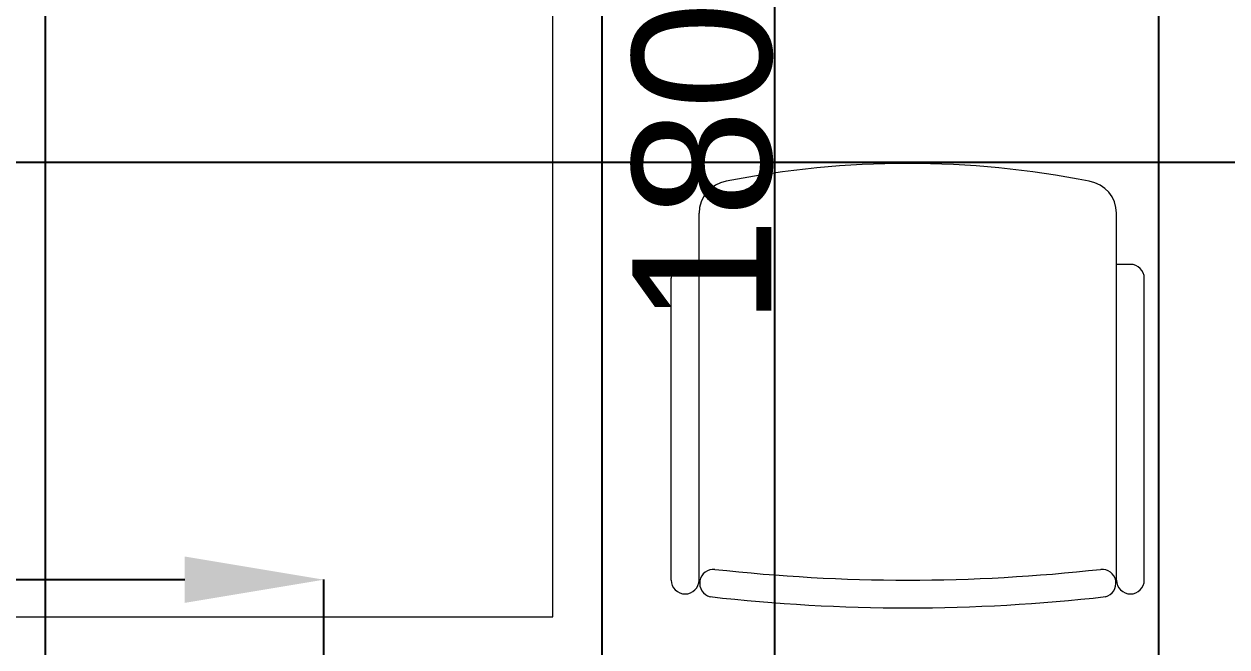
# Model space of a CAD drawing. Header units: inches. Extents: x -12418 to 57169, y -29325 to 19878.
# Drawn here: x 32377 to 33673, y -8923 to -8251 of the extents above; entities that cross this region are included whole.
import ezdxf

# ---------------------------------------------------------------- set-up
doc = ezdxf.new("R2010")
doc.units = ezdxf.units.IN
doc.header["$LTSCALE"] = 25
doc.header["$MEASUREMENT"] = 0
doc.header["$PDMODE"] = 3
doc.layers.get('0').update_dxf_attribs({"color": 8})
doc.layers.get('Defpoints').update_dxf_attribs({"color": 8})
doc.layers.add('00-Ground Floor$0$False Ceiling', color=251, linetype='Continuous')
for name, color, linetype, lineweight in [('00-Ground Floor$0$LOADING', 253, 'Continuous', 5), ('00-Ground Floor$0$NEW Wall', 166, 'Continuous', 5), ('E-DIM', 6, 'Continuous', 18)]:
    doc.layers.add(name, color=color, linetype=linetype, lineweight=lineweight)
doc.styles.get("Standard").update_dxf_attribs({"font": 'arial.ttf'})
doc.dimstyles.get("Standard").update_dxf_attribs({"dimtxt": 150, "dimasz": 150, "dimexe": 0.18, "dimexo": 0.0625, "dimgap": 1, "dimtad": 1, "dimdec": 0, "dimlfac": 0.1, "dimzin": 0, "dimdsep": 46, "dimtxsty": 'Standard', "dimcen": 0.09, "dimclrd": 256, "dimclrt": 7, "dimadec": 0, "dimazin": 0, "dimtfac": 1, "dimtdec": 0, "dimtofl": 0, "dimtmove": 0, "dimatfit": 3, "dimfxl": 1, "dimtolj": 1, "dimtzin": 0, "dimarcsym": 0})

# ---------------------------------------------------------------- blocks, each defined once
blk = doc.blocks.new('00-Ground Floor$0$GF21016-P')
at = {"layer": '00-Ground Floor$0$LOADING', "extrusion": (-1.24384e-09, -1.20261e-09, -1)}
for p, q in [((0.0128, 0.0179), (0.0128, 0.4136)), ((0.4628, 0.0179), (0.4628, 0.4136)), ((-0.0022, 0.3585), (0.0128, 0.3585)), ((0.4778, 0.3585), (0.4628, 0.3585)), ((-0.0172, 0.0179), (-0.0172, 0.3435)), ((0.4928, 0.0179), (0.4928, 0.3435)), ((0.4778, 0.0029), (0.4778, 0.0029))]:
    blk.add_line(p, q, dxfattribs=at)
for centre, radius, start, end in [((-0.2378, -0.5362), 1.0036, 78.7568, 101.2432), ((-0.0478, 0.4136), 0.035, 0, 80.6557), ((-0.4278, 0.4136), 0.035, 99.3443, 180), ((0.0022, 0.3435), 0.015, 0, 90), ((-0.4778, 0.3435), 0.015, 90, 180), ((-0.0284, 0.0145), 0.015, 284.3864, 95.5209), ((-0.2378, 1.8928), 1.8749, 263.6341, 276.3659), ((-0.4471, 0.0145), 0.015, 84.4791, 255.6136), ((0.0022, 0.0179), 0.015, 270, 0), ((0.0022, 0.0179), 0.015, 180, 270), ((-0.4778, 0.0179), 0.015, 270, 0), ((-0.4778, 0.0179), 0.015, 180, 270), ((-0.2378, 1.8734), 1.8855, 263.5119, 276.4881)]:
    blk.add_arc(centre, radius, start, end, dxfattribs=at)
blk = doc.blocks.new('*X867')
at = {"color": 0}
for p, q in [((13, 1), (13, 1)), ((13, 1), (13, 1)), ((13, 1), (13, 1)), ((13, 1), (13, 1)), ((13, 1), (13, 1)), ((13, 1), (13, 1)), ((13, 1), (13, 1)), ((13, 1), (13, 1)), ((13, 1), (13, 1)), ((13, 1), (13, 1)), ((13, 1), (13, 1)), ((13, 1), (13, 1)), ((13, 1), (13, 1)), ((13, 1), (13, 1)), ((13, 1), (13, 1)), ((13, 1), (14, 1)), ((13, 1), (14, 1)), ((13, 1), (14, 1)), ((13, 1), (13, 1)), ((13, 1), (13, 1)), ((13, 1), (13, 1)), ((13, 1), (13, 1)), ((13, 1), (13, 1)), ((13, 1), (13, 1)), ((13, 1), (13, 1)), ((13, 1), (13, 1)), ((13, 1), (13, 1)), ((13, 1), (13, 1)), ((13, 1), (13, 1)), ((13, 1), (13, 1)), ((13, 1), (13, 1)), ((13, 1), (13, 1)), ((13, 1), (13, 1)), ((13, 1), (13, 1)), ((13, 1), (13, 1)), ((13, 1), (13, 1)), ((13, 1), (13, 1)), ((13, 1), (13, 1)), ((13, 1), (13, 1)), ((13, 1), (13, 1)), ((13, 1), (13, 1)), ((13, 1), (13, 1)), ((13, 1), (13, 1)), ((13, 1), (13, 1)), ((13, 1), (13, 1)), ((13, 1), (13, 1)), ((13, 1), (13, 1)), ((13, 1), (13, 1)), ((13, 1), (13, 1)), ((13, 1), (13, 1)), ((13, 1), (13, 1)), ((13, 1), (13, 1)), ((13, 1), (13, 1)), ((13, 1), (13, 1)), ((13, 1), (13, 1)), ((13, 1), (13, 1)), ((13, 1), (13, 1)), ((13, 1), (13, 1)), ((13, 1), (13, 1)), ((13, 1), (13, 1)), ((13, 1), (13, 1)), ((13, 1), (13, 1)), ((13, 1), (13, 1)), ((13, 1), (13, 1)), ((13, 1), (13, 1)), ((13, 1), (13, 1)), ((13, 1), (13, 1)), ((13, 1), (13, 1)), ((13, 1), (13, 1)), ((13, 1), (13, 1)), ((13, 1), (13, 1)), ((13, 1), (13, 1)), ((13, 1), (13, 1)), ((13, 1), (13, 1)), ((13, 1), (13, 1)), ((13, 1), (13, 1)), ((13, 1), (13, 1)), ((13, 1), (13, 1)), ((13, 1), (13, 1)), ((13, 1), (13, 1)), ((13, 1), (13, 1)), ((13, 1), (13, 1)), ((13, 1), (13, 1)), ((13, 1), (13, 1)), ((13, 1), (13, 1)), ((13, 1), (13, 1)), ((13, 1), (13, 1)), ((13, 1), (13, 1)), ((13, 1), (13, 1)), ((13, 1), (13, 1)), ((13, 1), (13, 1)), ((13, 1), (13, 1)), ((13, 1), (13, 1)), ((13, 1), (13, 1)), ((13, 1), (13, 1)), ((13, 1), (13, 1)), ((13, 1), (13, 1)), ((13, 1), (13, 1)), ((13, 1), (13, 1)), ((13, 1), (13, 1)), ((13, 1), (13, 1)), ((13, 1), (13, 1)), ((13, 1), (13, 1)), ((13, 1), (13, 1)), ((13, 1), (13, 1)), ((13, 1), (13, 1)), ((13, 1), (13, 1)), ((13, 1), (13, 1)), ((13, 1), (13, 1)), ((13, 1), (13, 1)), ((13, 1), (13, 1)), ((13, 1), (13, 1)), ((13, 1), (13, 1)), ((13, 1), (13, 1)), ((13, 1), (13, 1)), ((13, 1), (13, 1)), ((13, 1), (13, 1)), ((13, 1), (13, 1)), ((13, 1), (13, 1)), ((13, 1), (13, 1)), ((13, 1), (13, 1)), ((13, 1), (13, 1)), ((13, 1), (13, 1)), ((13, 1), (14, 1)), ((13, 0), (13, 0)), ((13, 0), (13, 0)), ((13, 0), (13, 0)), ((13, 0), (13, 0)), ((13, 0), (13, 0)), ((13, 0), (13, 0)), ((13, 0), (13, 0)), ((13, 0), (13, 0)), ((13, 0), (13, 0)), ((13, 0), (13, 0)), ((13, 0), (13, 0)), ((13, 0), (13, 0)), ((13, 0), (13, 0)), ((13, 0), (13, 0)), ((13, 0), (13, 0)), ((13, 0), (13, 0)), ((13, 0), (13, 0)), ((13, 0), (13, 0)), ((13, 0), (13, 0)), ((13, 0), (13, 0)), ((13, 0), (13, 0)), ((13, 0), (13, 0)), ((13, 0), (13, 0)), ((13, 0), (13, 0)), ((13, 0), (13, 0)), ((13, 0), (13, 0)), ((13, 0), (13, 0)), ((13, 0), (13, 0)), ((13, 0), (13, 0)), ((13, 0), (13, 0)), ((13, 0), (13, 0)), ((13, 0), (13, 0)), ((13, 0), (13, 0)), ((13, 0), (13, 0)), ((13, 0), (13, 0)), ((13, 0), (13, 0)), ((13, 0), (13, 0)), ((13, 0), (13, 0)), ((13, 0), (13, 0)), ((13, 0), (13, 0)), ((13, 0), (13, 0)), ((13, 0), (13, 0)), ((13, 0), (13, 0)), ((13, 0), (13, 0)), ((13, 0), (13, 0)), ((13, 0), (13, 0)), ((13, 0), (13, 0)), ((13, 0), (13, 0)), ((13, 0), (14, 0)), ((13, 0), (14, 0)), ((13, 0), (13, 0)), ((13, 0), (14, 0)), ((14, 1), (14, 1)), ((14, 1), (14, 1)), ((14, 1), (14, 1)), ((14, 1), (14, 1)), ((14, 1), (14, 1)), ((14, 1), (14, 1)), ((14, 1), (14, 1)), ((14, 1), (14, 1)), ((14, 1), (14, 1)), ((14, 1), (14, 1)), ((14, 1), (14, 1)), ((14, 1), (14, 1)), ((14, 1), (14, 1)), ((14, 1), (14, 1)), ((14, 1), (14, 1)), ((14, 1), (14, 1)), ((14, 1), (14, 1)), ((14, 1), (14, 1)), ((14, 1), (14, 1)), ((14, 1), (14, 1)), ((14, 1), (14, 1)), ((14, 1), (14, 1)), ((14, 1), (14, 1)), ((14, 1), (14, 1)), ((14, 1), (14, 1)), ((14, 1), (14, 1)), ((14, 1), (14, 1)), ((14, 1), (14, 1)), ((14, 1), (14, 1)), ((14, 1), (14, 1)), ((14, 1), (14, 1)), ((14, 1), (14, 1)), ((14, 1), (14, 1)), ((14, 1), (14, 1)), ((14, 1), (14, 1)), ((14, 1), (14, 1)), ((14, 1), (14, 1)), ((14, 1), (14, 1)), ((14, 1), (14, 1)), ((14, 1), (14, 1)), ((14, 1), (14, 1)), ((14, 1), (14, 1)), ((14, 1), (14, 1)), ((14, 1), (14, 1)), ((14, 1), (14, 1)), ((14, 1), (14, 1)), ((14, 1), (14, 1)), ((14, 1), (14, 1)), ((14, 1), (14, 1)), ((14, 1), (14, 1)), ((14, 1), (14, 1)), ((14, 1), (14, 1)), ((14, 1), (14, 1)), ((14, 1), (14, 1)), ((14, 1), (14, 1)), ((14, 1), (14, 1)), ((14, 1), (14, 1)), ((14, 1), (14, 1)), ((14, 1), (14, 1)), ((14, 1), (14, 1)), ((14, 1), (14, 1)), ((14, 1), (14, 1)), ((14, 1), (14, 1)), ((14, 1), (14, 1)), ((14, 1), (14, 1)), ((14, 1), (14, 1)), ((14, 1), (14, 1)), ((14, 1), (14, 1)), ((14, 1), (14, 1)), ((14, 1), (14, 1)), ((14, 1), (14, 1)), ((14, 1), (14, 1)), ((14, 1), (14, 1)), ((14, 1), (14, 1)), ((14, 1), (14, 1)), ((14, 1), (14, 1)), ((14, 1), (14, 1)), ((14, 1), (14, 1)), ((14, 1), (14, 1)), ((14, 1), (14, 1)), ((14, 1), (14, 1)), ((14, 1), (14, 1)), ((14, 1), (14, 1)), ((14, 1), (14, 1)), ((14, 1), (14, 1)), ((14, 1), (14, 1)), ((14, 1), (14, 1)), ((14, 1), (14, 1)), ((14, 1), (14, 1)), ((14, 1), (14, 1)), ((14, 1), (14, 1)), ((14, 1), (14, 1)), ((14, 1), (14, 1)), ((14, 1), (14, 1)), ((14, 0), (14, 0)), ((14, 0), (14, 0)), ((14, 0), (14, 0)), ((14, 0), (14, 0)), ((14, 0), (14, 0)), ((14, 0), (14, 0)), ((14, 0), (14, 0)), ((14, 0), (14, 0)), ((14, 0), (14, 0)), ((14, 0), (14, 0)), ((14, 0), (14, 0)), ((14, 0), (14, 0)), ((14, 0), (14, 0)), ((14, 0), (14, 0)), ((14, 0), (14, 0)), ((14, 0), (14, 0)), ((14, 0), (14, 0)), ((14, 0), (14, 0)), ((14, 0), (14, 0)), ((14, 0), (14, 0)), ((14, 0), (14, 0)), ((14, 0), (14, 0)), ((14, 0), (14, 0)), ((14, 0), (14, 0)), ((14, 0), (14, 0)), ((14, 0), (14, 0)), ((14, 0), (14, 0)), ((14, 0), (14, 0)), ((14, 0), (14, 0)), ((14, 0), (14, 0)), ((14, 0), (14, 0)), ((14, 0), (14, 0)), ((14, 0), (14, 0)), ((14, 0), (14, 0)), ((14, 0), (14, 0)), ((14, 0), (14, 0)), ((14, 0), (14, 0)), ((14, 0), (14, 0)), ((14, 0), (14, 0)), ((14, 0), (14, 0)), ((14, 0), (14, 0)), ((14, 0), (14, 0)), ((14, 0), (14, 0)), ((14, 0), (14, 0)), ((14, 0), (14, 0)), ((14, 0), (14, 0)), ((14, 0), (14, 0)), ((14, 0), (14, 0)), ((13, 0), (13, 0)), ((13, 0), (14, 0)), ((13, 0), (13, 0)), ((13, 0), (14, 0)), ((13, 0), (13, 0)), ((13, 0), (14, 0)), ((13, 0), (13, 0)), ((13, 0), (13, 0)), ((13, 0), (13, 0)), ((13, 0), (13, 0)), ((13, 0), (14, 0)), ((13, 0), (13, 0)), ((13, 0), (14, 0)), ((13, 0), (13, 0)), ((13, 0), (14, 0)), ((13, 0), (13, 0)), ((13, 0), (14, 0)), ((13, 0), (13, 0)), ((13, 0), (14, 0)), ((13, 0), (13, 0)), ((13, 0), (14, 0)), ((13, 0), (13, 0)), ((13, 0), (14, 0)), ((13, 0), (13, 0)), ((13, 0), (13, 0)), ((13, 0), (13, 0)), ((13, 0), (14, 0)), ((13, 0), (13, 0)), ((13, 0), (14, 0)), ((13, 0), (13, 0)), ((13, 0), (14, 0)), ((13, 0), (13, 0)), ((13, 0), (14, 0)), ((13, 0), (13, 0)), ((13, 0), (13, 0)), ((13, 0), (13, 0)), ((13, 0), (13, 0)), ((13, 0), (13, 0)), ((13, 0), (13, 0)), ((13, 0), (13, 0)), ((13, 0), (13, 0)), ((13, 0), (13, 0)), ((13, 0), (13, 0)), ((13, 0), (13, 0)), ((13, 0), (13, 0)), ((13, 0), (13, 0)), ((13, 0), (13, 0)), ((13, 0), (13, 0)), ((13, 0), (13, 0)), ((13, 0), (13, 0)), ((13, 0), (13, 0)), ((13, 0), (13, 0)), ((13, 0), (13, 0)), ((13, 0), (13, 0)), ((13, 0), (13, 0)), ((13, 0), (13, 0)), ((13, 0), (13, 0)), ((13, 0), (13, 0)), ((13, 0), (13, 0)), ((13, 0), (13, 0)), ((13, 0), (13, 0)), ((13, 0), (13, 0)), ((13, 0), (13, 0)), ((13, 0), (13, 0)), ((13, -1), (13, -1)), ((13, -1), (13, -1)), ((13, -1), (13, -1)), ((13, -1), (13, -1)), ((13, -1), (13, -1)), ((13, -1), (14, -1)), ((13, -1), (13, -1)), ((14, 0), (14, 0)), ((14, 0), (14, 0)), ((14, 0), (14, 0)), ((14, 0), (14, 0)), ((14, 0), (14, 0)), ((14, 0), (14, 0)), ((14, 0), (14, 0)), ((14, 0), (14, 0)), ((14, 0), (14, 0)), ((14, 0), (14, 0)), ((14, 0), (14, 0)), ((14, 0), (14, 0)), ((14, 0), (14, 0)), ((14, 0), (14, 0)), ((14, 0), (14, 0)), ((13, 0), (14, 0)), ((14, 0), (14, 0)), ((14, 0), (14, 0)), ((14, 0), (14, 0)), ((14, 0), (14, 0)), ((14, 0), (14, 0)), ((14, 0), (14, 0)), ((14, 0), (14, 0)), ((14, 0), (14, 0)), ((14, 0), (14, 0)), ((14, 0), (14, 0)), ((14, 0), (14, 0)), ((14, 0), (14, 0)), ((14, 0), (14, 0)), ((14, 0), (14, 0)), ((14, 0), (14, 0)), ((14, 0), (14, 0)), ((14, 0), (14, 0)), ((14, 0), (14, 0)), ((14, 0), (14, 0)), ((14, 0), (14, 0)), ((14, 0), (14, 0)), ((14, 0), (14, 0)), ((14, 0), (14, 0)), ((14, 0), (14, 0)), ((14, 0), (14, 0)), ((14, 0), (14, 0)), ((14, 0), (14, 0)), ((14, 0), (14, 0)), ((14, 0), (14, 0)), ((14, 0), (14, 0)), ((14, 0), (14, 0)), ((14, 0), (14, 0)), ((14, 0), (14, 0)), ((14, 0), (14, 0)), ((14, -1), (14, -1)), ((14, -1), (14, -1)), ((14, -1), (14, -1)), ((14, -1), (14, -1)), ((14, -1), (14, -1))]:
    blk.add_line(p, q, dxfattribs=at)
blk = doc.blocks.new('*X866')
at = {"color": 0}
for p, q in [((5, 3), (5, 3)), ((5, 3), (5, 3)), ((5, 3), (5, 3)), ((5, 3), (5, 3)), ((5, 3), (5, 3)), ((5, 3), (5, 3)), ((5, 3), (5, 3)), ((5, 3), (5, 3)), ((5, 3), (5, 3)), ((5, 3), (5, 3)), ((5, 3), (5, 3)), ((5, 3), (5, 3)), ((5, 3), (5, 3)), ((5, 3), (5, 3)), ((5, 3), (5, 3)), ((5, 3), (5, 3)), ((5, 3), (5, 3)), ((5, 3), (5, 3)), ((5, 3), (5, 3)), ((5, 3), (5, 3)), ((5, 3), (5, 3)), ((5, 3), (5, 3)), ((5, 3), (5, 3)), ((5, 3), (5, 3)), ((5, 3), (5, 3)), ((5, 3), (5, 3)), ((5, 3), (5, 3)), ((5, 3), (5, 3)), ((5, 3), (5, 3)), ((5, 3), (5, 3)), ((5, 3), (5, 3)), ((5, 3), (5, 3)), ((5, 3), (5, 3)), ((5, 3), (5, 3)), ((5, 3), (5, 3)), ((5, 3), (5, 3)), ((5, 3), (5, 3)), ((5, 3), (5, 3)), ((5, 3), (5, 3)), ((5, 3), (5, 3)), ((5, 3), (5, 3)), ((5, 3), (5, 3)), ((5, 3), (5, 3)), ((5, 3), (5, 3)), ((5, 3), (5, 3)), ((5, 3), (5, 3)), ((5, 3), (5, 3)), ((5, 3), (5, 3)), ((5, 3), (5, 3)), ((5, 3), (5, 3)), ((5, 3), (5, 3)), ((5, 3), (5, 3)), ((5, 3), (5, 3)), ((5, 3), (5, 3)), ((5, 3), (5, 3)), ((5, 3), (5, 3)), ((5, 3), (5, 3)), ((5, 3), (5, 3)), ((5, 3), (5, 3)), ((5, 3), (5, 3)), ((5, 3), (5, 3)), ((5, 3), (5, 3)), ((5, 3), (5, 3)), ((5, 3), (5, 3)), ((5, 3), (5, 3)), ((5, 3), (5, 3)), ((6, 3), (5, 3)), ((5, 3), (5, 3)), ((6, 3), (5, 3)), ((5, 3), (5, 3)), ((6, 3), (5, 3)), ((5, 3), (5, 3)), ((6, 3), (5, 3)), ((5, 3), (5, 3)), ((5, 3), (5, 3)), ((5, 3), (5, 3)), ((5, 3), (5, 3)), ((5, 3), (5, 3)), ((5, 3), (5, 3)), ((5, 3), (5, 3)), ((5, 3), (5, 3)), ((5, 3), (5, 3)), ((5, 3), (5, 3)), ((5, 3), (5, 3)), ((5, 3), (5, 3)), ((5, 3), (5, 3)), ((5, 3), (5, 3)), ((5, 3), (5, 3)), ((5, 3), (5, 3)), ((5, 3), (5, 3)), ((5, 3), (5, 3)), ((5, 3), (5, 3)), ((5, 3), (5, 3)), ((5, 3), (5, 3)), ((5, 3), (5, 3)), ((5, 3), (5, 3)), ((6, 3), (6, 3)), ((6, 3), (6, 3)), ((6, 3), (6, 3)), ((6, 3), (6, 3)), ((6, 3), (6, 3)), ((6, 3), (6, 3)), ((6, 3), (6, 3)), ((6, 3), (6, 3)), ((6, 3), (6, 3)), ((6, 3), (6, 3)), ((6, 3), (6, 3)), ((6, 3), (6, 3)), ((6, 3), (6, 3)), ((6, 3), (6, 3)), ((6, 3), (6, 3)), ((6, 3), (6, 3)), ((6, 3), (6, 3)), ((6, 3), (6, 3)), ((6, 3), (6, 3)), ((6, 3), (6, 3)), ((6, 3), (6, 3)), ((6, 3), (6, 3)), ((6, 3), (6, 3)), ((6, 3), (6, 3)), ((6, 3), (6, 3)), ((6, 3), (6, 3)), ((6, 3), (6, 3)), ((6, 3), (6, 3)), ((6, 3), (6, 3)), ((6, 3), (6, 3)), ((6, 3), (6, 3)), ((6, 3), (6, 3)), ((6, 3), (6, 3)), ((6, 3), (6, 3)), ((6, 3), (6, 3)), ((6, 3), (6, 3)), ((6, 3), (6, 3)), ((6, 3), (6, 3)), ((6, 3), (6, 3)), ((6, 3), (6, 3)), ((6, 3), (6, 3)), ((6, 3), (6, 3)), ((6, 3), (6, 3)), ((6, 3), (6, 3)), ((6, 3), (6, 3)), ((6, 3), (6, 3)), ((6, 3), (6, 3)), ((6, 3), (6, 3)), ((6, 3), (6, 3)), ((6, 3), (6, 3)), ((6, 3), (6, 3)), ((6, 3), (6, 3)), ((6, 3), (6, 3)), ((6, 3), (6, 3)), ((6, 3), (6, 3)), ((6, 3), (6, 3)), ((6, 3), (6, 3)), ((6, 3), (6, 3)), ((6, 3), (6, 3)), ((6, 3), (6, 3)), ((6, 3), (6, 3)), ((6, 3), (6, 3)), ((6, 3), (6, 3)), ((6, 3), (6, 3)), ((6, 3), (6, 3)), ((6, 3), (6, 3)), ((6, 3), (6, 3)), ((6, 3), (6, 3)), ((6, 3), (6, 3)), ((6, 3), (6, 3)), ((6, 3), (6, 3)), ((6, 3), (6, 3)), ((6, 3), (6, 3)), ((6, 3), (6, 3)), ((6, 3), (6, 3)), ((6, 3), (6, 3)), ((6, 3), (6, 3)), ((6, 3), (6, 3)), ((6, 3), (6, 3)), ((6, 3), (6, 3)), ((6, 3), (6, 3)), ((6, 3), (6, 3)), ((6, 3), (6, 3)), ((6, 3), (6, 3)), ((6, 3), (6, 3)), ((6, 3), (6, 3)), ((6, 3), (6, 3)), ((6, 3), (6, 3)), ((6, 3), (6, 3)), ((6, 3), (6, 3)), ((6, 3), (6, 3)), ((6, 3), (6, 3)), ((6, 3), (6, 3)), ((6, 3), (6, 3)), ((6, 3), (6, 3)), ((6, 3), (6, 3)), ((6, 3), (6, 3)), ((6, 3), (6, 3)), ((6, 3), (6, 3)), ((6, 3), (6, 3)), ((6, 3), (6, 3)), ((6, 3), (6, 3)), ((6, 3), (6, 3)), ((6, 3), (6, 3)), ((6, 3), (6, 3)), ((6, 3), (6, 3)), ((6, 3), (6, 3)), ((6, 3), (6, 3)), ((6, 3), (6, 3)), ((6, 3), (6, 3)), ((6, 3), (6, 3)), ((6, 3), (6, 3)), ((6, 3), (6, 3)), ((6, 3), (6, 3)), ((6, 3), (6, 3)), ((6, 3), (6, 3)), ((6, 3), (6, 3)), ((6, 3), (6, 3)), ((6, 3), (6, 3)), ((6, 3), (6, 3)), ((6, 3), (6, 3)), ((6, 3), (6, 3)), ((6, 3), (6, 3)), ((6, 3), (6, 3)), ((6, 3), (6, 3)), ((6, 3), (6, 3)), ((6, 3), (6, 3)), ((6, 3), (6, 3)), ((6, 3), (6, 3)), ((6, 3), (6, 3)), ((6, 3), (6, 3)), ((6, 3), (6, 3)), ((6, 3), (6, 3)), ((6, 3), (6, 3)), ((6, 3), (6, 3)), ((6, 3), (6, 3)), ((6, 3), (6, 3)), ((6, 3), (6, 3)), ((6, 3), (6, 3)), ((6, 3), (6, 3)), ((6, 3), (6, 3)), ((6, 3), (6, 3)), ((6, 3), (6, 3)), ((6, 3), (6, 3)), ((6, 3), (6, 3)), ((6, 3), (6, 3)), ((6, 3), (6, 3)), ((6, 3), (6, 3)), ((6, 3), (6, 3)), ((6, 3), (6, 3)), ((6, 3), (6, 3)), ((6, 3), (6, 3)), ((6, 3), (6, 3)), ((6, 3), (6, 3)), ((6, 3), (6, 3)), ((6, 3), (6, 3)), ((6, 3), (6, 3)), ((6, 3), (6, 3)), ((6, 3), (6, 3)), ((6, 3), (6, 3)), ((6, 3), (6, 3)), ((6, 3), (6, 3)), ((6, 3), (6, 3)), ((6, 3), (6, 3)), ((6, 3), (6, 3)), ((6, 3), (6, 3)), ((6, 3), (6, 3)), ((6, 3), (6, 3)), ((6, 3), (6, 3)), ((6, 3), (6, 3)), ((6, 3), (6, 3)), ((6, 3), (6, 3)), ((6, 3), (6, 3)), ((6, 3), (6, 3)), ((6, 3), (6, 3)), ((6, 3), (6, 3)), ((6, 3), (6, 3)), ((6, 3), (6, 3)), ((6, 3), (6, 3)), ((6, 3), (6, 3)), ((6, 3), (6, 3)), ((6, 3), (6, 3)), ((6, 3), (6, 3)), ((6, 3), (6, 3)), ((6, 3), (6, 3)), ((6, 3), (6, 3)), ((6, 3), (6, 3)), ((6, 3), (6, 3)), ((6, 3), (6, 3)), ((6, 3), (6, 3)), ((6, 3), (6, 3)), ((6, 3), (6, 3)), ((6, 3), (6, 3)), ((6, 3), (6, 3)), ((6, 3), (6, 3)), ((6, 3), (6, 3)), ((6, 3), (6, 3)), ((6, 3), (6, 3)), ((6, 3), (6, 3)), ((6, 3), (6, 3)), ((6, 3), (6, 3)), ((6, 3), (6, 3)), ((6, 3), (6, 3)), ((6, 3), (6, 3)), ((6, 3), (5, 3)), ((6, 3), (5, 3)), ((6, 3), (5, 3)), ((6, 3), (5, 3)), ((6, 3), (5, 3)), ((6, 3), (6, 3)), ((6, 3), (6, 3)), ((6, 3), (6, 3)), ((6, 3), (6, 3)), ((6, 3), (6, 3)), ((6, 3), (6, 3)), ((6, 3), (6, 3)), ((6, 3), (6, 3)), ((6, 3), (6, 3)), ((6, 3), (6, 3)), ((6, 3), (6, 3)), ((6, 3), (6, 3)), ((6, 3), (6, 3)), ((6, 3), (6, 3)), ((6, 3), (6, 3)), ((6, 3), (6, 3)), ((6, 3), (6, 3)), ((6, 3), (6, 3)), ((6, 3), (6, 3)), ((6, 3), (6, 3)), ((6, 3), (6, 3)), ((6, 3), (6, 3)), ((6, 3), (6, 3)), ((6, 3), (6, 3)), ((6, 3), (6, 3)), ((6, 3), (6, 3)), ((6, 3), (6, 3)), ((6, 3), (6, 3)), ((6, 3), (6, 3)), ((6, 3), (6, 3)), ((6, 3), (6, 3)), ((6, 3), (6, 3)), ((6, 3), (6, 3)), ((6, 3), (6, 3)), ((6, 3), (6, 3)), ((6, 3), (6, 3)), ((6, 3), (6, 3)), ((6, 3), (6, 3)), ((6, 3), (6, 3)), ((6, 3), (6, 3)), ((6, 3), (6, 3)), ((6, 3), (6, 3)), ((6, 3), (6, 3)), ((6, 3), (6, 3)), ((6, 3), (6, 3)), ((6, 3), (6, 3)), ((6, 3), (6, 3)), ((6, 3), (6, 3)), ((6, 3), (6, 3)), ((6, 3), (6, 3)), ((6, 3), (6, 3)), ((6, 3), (6, 3)), ((6, 3), (6, 3)), ((6, 3), (6, 3)), ((6, 3), (6, 3)), ((6, 3), (6, 3)), ((6, 3), (6, 3)), ((6, 3), (6, 3)), ((6, 3), (6, 3)), ((6, 3), (6, 3)), ((6, 3), (6, 3)), ((6, 3), (6, 3)), ((6, 3), (6, 3)), ((6, 3), (6, 3)), ((6, 3), (6, 3)), ((6, 3), (6, 3)), ((6, 3), (6, 3)), ((6, 3), (6, 3)), ((6, 3), (6, 3)), ((6, 3), (6, 3)), ((6, 3), (6, 3)), ((6, 3), (6, 3)), ((6, 3), (6, 3)), ((6, 3), (6, 3)), ((6, 3), (6, 3)), ((6, 3), (6, 3)), ((6, 3), (6, 3)), ((6, 3), (6, 3)), ((6, 3), (6, 3)), ((6, 3), (6, 3)), ((6, 3), (6, 3)), ((6, 3), (6, 3)), ((6, 3), (6, 3)), ((6, 3), (6, 3)), ((6, 3), (6, 3)), ((6, 3), (6, 3)), ((6, 3), (6, 3)), ((6, 3), (6, 3)), ((6, 3), (6, 3)), ((6, 3), (6, 3)), ((6, 3), (6, 3)), ((6, 3), (6, 3)), ((6, 3), (6, 3)), ((6, 3), (6, 3)), ((6, 3), (6, 3)), ((6, 3), (6, 3)), ((6, 3), (6, 3)), ((6, 3), (6, 3)), ((6, 3), (6, 3)), ((6, 3), (6, 3)), ((6, 3), (6, 3)), ((6, 3), (6, 3)), ((6, 3), (6, 3)), ((6, 3), (6, 3)), ((6, 3), (6, 3)), ((6, 3), (6, 3)), ((6, 3), (6, 3)), ((6, 3), (6, 3)), ((6, 3), (6, 3)), ((6, 3), (6, 3)), ((6, 3), (6, 3)), ((6, 3), (6, 3)), ((6, 3), (6, 3)), ((6, 3), (6, 3)), ((6, 3), (6, 3)), ((6, 3), (6, 3)), ((6, 3), (6, 3)), ((6, 3), (6, 3)), ((6, 3), (6, 3)), ((6, 3), (6, 3)), ((6, 3), (6, 3)), ((6, 3), (6, 3)), ((6, 3), (6, 3)), ((6, 3), (6, 3)), ((6, 3), (6, 3)), ((6, 3), (6, 3)), ((6, 3), (6, 3)), ((6, 3), (6, 3)), ((6, 3), (6, 3)), ((6, 3), (6, 3)), ((6, 3), (6, 3)), ((6, 3), (6, 3)), ((6, 3), (6, 3)), ((6, 3), (6, 3)), ((6, 3), (6, 3)), ((6, 3), (6, 3)), ((6, 3), (6, 3)), ((6, 3), (6, 3)), ((6, 3), (6, 3)), ((6, 3), (6, 3)), ((6, 3), (6, 3)), ((6, 3), (6, 3)), ((6, 3), (6, 3)), ((6, 3), (6, 3)), ((6, 3), (6, 3)), ((6, 3), (6, 3)), ((6, 3), (6, 3)), ((6, 3), (6, 3)), ((6, 3), (6, 3)), ((6, 3), (6, 3)), ((6, 3), (6, 3)), ((6, 3), (6, 3)), ((6, 3), (6, 3)), ((6, 3), (6, 3)), ((6, 3), (6, 3)), ((6, 3), (6, 3)), ((6, 3), (6, 3)), ((6, 3), (6, 3)), ((6, 3), (6, 3)), ((6, 3), (6, 3)), ((6, 3), (6, 3)), ((6, 3), (6, 3)), ((6, 3), (6, 3)), ((6, 3), (6, 3)), ((6, 3), (6, 3)), ((6, 3), (6, 3)), ((6, 3), (6, 3)), ((6, 3), (6, 3)), ((6, 3), (6, 3)), ((6, 3), (6, 3)), ((6, 3), (6, 3)), ((6, 3), (6, 3)), ((6, 3), (6, 3)), ((6, 3), (6, 3)), ((6, 3), (6, 3)), ((6, 3), (6, 3)), ((6, 3), (6, 3)), ((6, 3), (6, 3)), ((6, 3), (6, 3)), ((6, 3), (6, 3)), ((6, 3), (6, 3)), ((6, 3), (6, 3)), ((6, 3), (6, 3)), ((6, 3), (6, 3)), ((6, 3), (6, 3)), ((6, 3), (6, 3)), ((6, 3), (6, 3)), ((6, 3), (6, 3)), ((6, 3), (6, 3)), ((6, 3), (6, 3)), ((6, 3), (6, 3)), ((6, 3), (6, 3)), ((6, 3), (6, 3)), ((6, 3), (6, 3)), ((6, 3), (6, 3)), ((6, 3), (6, 3)), ((6, 3), (6, 3)), ((6, 3), (6, 3)), ((6, 3), (6, 3)), ((6, 3), (6, 3)), ((6, 3), (6, 3)), ((6, 3), (6, 3)), ((6, 3), (6, 3)), ((6, 3), (6, 3)), ((6, 3), (6, 3)), ((6, 3), (6, 3)), ((6, 3), (6, 3)), ((6, 3), (6, 3)), ((6, 3), (6, 3)), ((6, 3), (6, 3)), ((6, 3), (6, 3)), ((6, 3), (6, 3)), ((6, 3), (6, 3)), ((6, 3), (6, 3)), ((6, 3), (6, 3)), ((6, 3), (6, 3)), ((6, 3), (6, 3)), ((6, 3), (6, 3)), ((6, 3), (6, 3)), ((6, 3), (6, 3)), ((6, 3), (6, 3)), ((6, 3), (6, 3)), ((6, 3), (6, 3)), ((6, 3), (6, 3)), ((6, 3), (6, 3)), ((6, 3), (6, 3)), ((6, 3), (6, 3)), ((6, 3), (6, 3)), ((6, 3), (6, 3)), ((6, 3), (6, 3)), ((6, 3), (6, 3)), ((6, 3), (6, 3)), ((6, 3), (6, 3)), ((6, 3), (6, 3)), ((6, 3), (6, 3)), ((6, 3), (6, 3)), ((6, 3), (6, 3)), ((6, 3), (6, 3)), ((6, 3), (6, 3)), ((6, 3), (6, 3)), ((6, 3), (6, 3)), ((6, 3), (6, 3)), ((6, 3), (6, 3)), ((6, 3), (6, 3)), ((6, 3), (6, 3)), ((6, 3), (6, 3)), ((6, 3), (6, 3)), ((6, 3), (6, 3)), ((6, 3), (6, 3)), ((6, 3), (6, 3)), ((6, 3), (6, 3)), ((6, 3), (6, 3)), ((6, 3), (6, 3)), ((6, 3), (6, 3)), ((6, 3), (6, 3)), ((6, 3), (6, 3)), ((6, 3), (6, 3)), ((6, 3), (6, 3)), ((6, 3), (6, 3)), ((6, 3), (6, 3)), ((6, 3), (6, 3)), ((6, 3), (6, 3)), ((6, 3), (6, 3)), ((6, 3), (6, 3)), ((6, 3), (6, 3)), ((6, 3), (6, 3)), ((6, 3), (6, 3)), ((6, 3), (6, 3)), ((6, 3), (6, 3)), ((6, 3), (6, 3)), ((6, 3), (6, 3)), ((6, 3), (6, 3)), ((6, 3), (6, 3)), ((6, 3), (6, 3)), ((6, 3), (6, 3)), ((6, 3), (6, 3)), ((6, 3), (6, 3)), ((6, 3), (6, 3)), ((6, 3), (6, 3)), ((6, 3), (6, 3)), ((6, 3), (6, 3)), ((6, 3), (6, 3)), ((6, 3), (6, 3)), ((6, 3), (6, 3)), ((6, 3), (6, 3)), ((6, 3), (6, 3)), ((6, 3), (6, 3)), ((6, 3), (6, 3)), ((6, 3), (6, 3)), ((6, 3), (6, 3)), ((6, 3), (6, 3)), ((6, 3), (6, 3)), ((6, 3), (6, 3)), ((6, 3), (6, 3)), ((6, 3), (6, 3)), ((6, 3), (6, 3)), ((6, 3), (6, 3)), ((6, 3), (6, 3)), ((6, 3), (6, 3)), ((6, 3), (6, 3)), ((6, 3), (6, 3)), ((6, 3), (6, 3)), ((6, 3), (6, 3)), ((6, 3), (6, 3)), ((6, 3), (6, 3)), ((6, 3), (6, 3)), ((6, 3), (6, 3)), ((6, 3), (6, 3)), ((6, 3), (6, 3)), ((6, 3), (6, 3)), ((6, 3), (6, 3)), ((6, 3), (6, 3)), ((6, 3), (6, 3)), ((6, 3), (6, 3)), ((6, 3), (6, 3)), ((6, 3), (6, 3)), ((6, 3), (6, 3))]:
    blk.add_line(p, q, dxfattribs=at)
blk = doc.blocks.new('00-Ground Floor$0$GF21043-P')
at = {"color": 0}
for p, q in [((0.8, 0.75), (-0.8, 0.75)), ((0.8, 0), (0.8, 0.75))]:
    blk.add_line(p, q, dxfattribs=at)
for points in [[(0.8, 0.75), (0.8, 0.75), (0.8, 0.75), (0.8, 0.75), (0.8, 0.75), (0.8, 0.75), (0.8, 0.75), (0.8, 0.75), (0.8, 0.75), (0.8, 0.75), (0.8, 0.75), (0.8, 0.75), (0.8, 0.75), (0.8, 0.75), (0.8, 0.75), (0.8, 0.75), (0.8, 0.75), (0.8, 0.75), (0.8, 0.75), (0.8, 0.75), (0.8, 0.75), (0.8, 0.75), (0.8, 0.75), (0.8, 0.75), (0.8, 0.75), (0.8, 0.75), (0.8, 0.75), (0.8, 0.75), (0.8, 0.75), (0.8, 0.75), (0.8, 0.75), (0.8, 0.75), (0.8, 0.75), (0.8, 0.75), (0.8, 0.75), (0.8, 0.75), (0.8, 0.75), (0.8, 0.75), (0.8, 0.75), (0.8, 0.75), (0.8, 0.75), (0.8, 0.75), (0.8, 0.75), (0.8, 0.75), (0.8, 0.75), (0.8, 0.75), (0.8, 0.75), (0.8, 0.75), (0.8, 0.75), (0.8, 0.75), (0.8, 0.75), (0.8, 0.75), (0.8, 0.75), (0.8, 0.75), (0.8, 0.75), (0.8, 0.75), (0.8, 0.75), (0.8, 0.75), (0.8, 0.75), (0.8, 0.75), (0.8, 0.75), (0.8, 0.75), (0.8, 0.75), (0.8, 0.75), (0.8, 0.75), (0.8, 0.75), (0.8, 0.75), (0.8, 0.75), (0.8, 0.75), (0.8, 0.75), (0.8, 0.75), (0.8, 0.75), (0.8, 0.75), (0.8, 0.75), (0.8, 0.75), (0.8, 0.75), (0.8, 0.75), (0.8, 0.75), (0.8, 0.75), (0.8, 0.75), (0.8, 0.75), (0.8, 0.75), (0.8, 0.75), (0.8, 0.75), (0.8, 0.75), (0.8, 0.75), (0.8, 0.75), (0.8, 0.75), (0.8, 0.75), (0.8, 0.75), (0.8, 0.75), (0.8, 0.75), (0.8, 0.75), (0.8, 0.75), (0.8, 0.75), (0.8, 0.75), (0.8, 0.75), (0.8, 0.75), (0.8, 0.75), (0.8, 0.75), (0.8, 0.75), (0.8, 0.75), (0.8, 0.75), (0.8, 0.75), (0.8, 0.75), (0.8, 0.75), (0.8, 0.75), (0.8, 0.75), (0.8, 0.75), (0.8, 0.75), (0.8, 0.75), (0.8, 0.75), (0.8, 0.75), (0.8, 0.75), (0.8, 0.75), (0.8, 0.75), (0.8, 0.75), (0.8, 0.75), (0.8, 0.75), (0.8, 0.75), (0.8, 0.75), (0.8, 0.75), (0.8, 0.75), (0.8, 0.75), (0.8, 0.75), (0.8, 0.75), (0.8, 0.75), (0.8, 0.75), (0.8, 0.75), (0.8, 0.75), (0.8, 0.75), (0.8, 0.75), (0.8, 0.75), (0.8, 0.75), (0.8, 0.75), (0.8, 0.75), (0.8, 0.75), (0.8, 0.75), (0.8, 0.75), (0.8, 0.75), (0.8, 0.75), (0.8, 0.75), (0.8, 0.75), (0.8, 0.75), (0.8, 0.75), (0.8, 0.75), (0.8, 0.75), (0.8, 0.75), (0.8, 0.75), (0.8, 0.75), (0.8, 0.75), (0.8, 0.75), (0.8, 0.75), (0.8, 0.75), (0.8, 0.75), (0.8, 0.75), (0.8, 0.75), (0.8, 0.75), (0.8, 0.75), (0.8, 0.75), (0.8, 0.75), (0.8, 0.75), (0.8, 0.75), (0.8, 0.75), (0.8, 0.75), (0.8, 0.75), (0.8, 0.75), (0.8, 0.75), (0.8, 0.75), (0.8, 0.75), (0.8, 0.75), (0.8, 0.75), (0.8, 0.75), (0.8, 0.75), (0.8, 0.75), (0.8, 0.75), (0.8, 0.75), (0.8, 0.75), (0.8, 0.75), (0.8, 0.75), (0.8, 0.75), (0.8, 0.75), (0.8, 0.75), (0.8, 0.75), (0.8, 0.75), (0.8, 0.75), (0.8, 0.75), (0.8, 0.75), (0.8, 0.75), (0.8, 0.75), (0.8, 0.75), (0.8, 0.75), (0.8, 0.75), (0.8, 0.75), (0.8, 0.75), (0.8, 0.75), (0.8, 0.75), (0.8, 0.75), (0.8, 0.75), (0.8, 0.75), (0.8, 0.75), (0.8, 0.75), (0.8, 0.75), (0.8, 0.75), (0.8, 0.75), (0.8, 0.75), (0.8, 0.75), (0.8, 0.75), (0.8, 0.75), (0.8, 0.75), (0.8, 0.75), (0.8, 0.75), (0.8, 0.75), (0.8, 0.75), (0.8, 0.75), (0.8, 0.75), (0.8, 0.75), (0.8, 0.75), (0.8, 0.75), (0.8, 0.75), (0.8, 0.75), (0.8, 0.75), (0.8, 0.75), (0.8, 0.75), (0.8, 0.75), (0.8, 0.75), (0.8, 0.75), (0.8, 0.75), (0.8, 0.75), (0.8, 0.75), (0.8, 0.75), (0.8, 0.75), (0.8, 0.75), (0.8, 0.75), (0.8, 0.75), (0.8, 0.75), (0.8, 0.75), (0.8, 0.75), (0.8, 0.75), (0.8, 0.75), (0.8, 0.75), (0.8, 0.75), (0.8, 0.75), (0.8, 0.75), (0.8, 0.75), (0.8, 0.75), (0.8, 0.75), (0.8, 0.75), (0.8, 0.75), (0.8, 0.75), (0.8, 0.75), (0.8, 0.75), (0.8, 0.75), (0.8, 0.75), (0.8, 0.75), (0.8, 0.75), (0.8, 0.75), (0.8, 0.75), (0.8, 0.75), (0.8, 0.75), (0.8, 0.75), (0.8, 0.75), (0.8, 0.75), (0.8, 0.75), (0.8, 0.75), (0.8, 0.75), (0.8, 0.75), (0.8, 0.75), (0.8, 0.75), (0.8, 0.75), (0.8, 0.75), (0.8, 0.75), (0.8, 0.75), (0.8, 0.75), (0.8, 0.75), (0.8, 0.75), (0.8, 0.75)], [(0.8, 0.75), (0.8, 0.75), (0.8, 0.75), (0.8, 0.75), (0.8, 0.75), (0.8, 0.75), (0.8, 0.75), (0.8, 0.75), (0.8, 0.75), (0.8, 0.75), (0.8, 0.75), (0.8, 0.75), (0.8, 0.75), (0.8, 0.75), (0.8, 0.75), (0.8, 0.75), (0.8, 0.75), (0.8, 0.75), (0.8, 0.75), (0.8, 0.75), (0.8, 0.75), (0.8, 0.75), (0.8, 0.75), (0.8, 0.75), (0.8, 0.75), (0.8, 0.75), (0.8, 0.75), (0.8, 0.75), (0.8, 0.75), (0.8, 0.75), (0.8, 0.75), (0.8, 0.75), (0.8, 0.75), (0.8, 0.75), (0.8, 0.75), (0.8, 0.75), (0.8, 0.75), (0.8, 0.75), (0.8, 0.75), (0.8, 0.75), (0.8, 0.75), (0.8, 0.75), (0.8, 0.75), (0.8, 0.75), (0.8, 0.75), (0.8, 0.75), (0.8, 0.75), (0.8, 0.75), (0.8, 0.75), (0.8, 0.75), (0.8, 0.75), (0.8, 0.75), (0.8, 0.75), (0.8, 0.75), (0.8, 0.75), (0.8, 0.75), (0.8, 0.75), (0.8, 0.75), (0.8, 0.75), (0.8, 0.75), (0.8, 0.75), (0.8, 0.75), (0.8, 0.75), (0.8, 0.75), (0.8, 0.75), (0.8, 0.75), (0.8, 0.75), (0.8, 0.75), (0.8, 0.75), (0.8, 0.75), (0.8, 0.75), (0.8, 0.75), (0.8, 0.75), (0.8, 0.75), (0.8, 0.75), (0.8, 0.75), (0.8, 0.75), (0.8, 0.75), (0.8, 0.75), (0.8, 0.75), (0.8, 0.75), (0.8, 0.75), (0.8, 0.75), (0.8, 0.75), (0.8, 0.75), (0.8, 0.75), (0.8, 0.75), (0.8, 0.75), (0.8, 0.75), (0.8, 0.75), (0.8, 0.75), (0.8, 0.75), (0.8, 0.75), (0.8, 0.75), (0.8, 0.75), (0.8, 0.75), (0.8, 0.75), (0.8, 0.75), (0.8, 0.75), (0.8, 0.75), (0.8, 0.75), (0.8, 0.75), (0.8, 0.75), (0.8, 0.75), (0.8, 0.75), (0.8, 0.75), (0.8, 0.75), (0.8, 0.75), (0.8, 0.75), (0.8, 0.75), (0.8, 0.75), (0.8, 0.75), (0.8, 0.75), (0.8, 0.75), (0.8, 0.75), (0.8, 0.75), (0.8, 0.75), (0.8, 0.75), (0.8, 0.75), (0.8, 0.75), (0.8, 0.75), (0.8, 0.75), (0.8, 0.75), (0.8, 0.75), (0.8, 0.75), (0.8, 0.75), (0.8, 0.75), (0.8, 0.75), (0.8, 0.75), (0.8, 0.75), (0.8, 0.75), (0.8, 0.75), (0.8, 0.75), (0.8, 0.75), (0.8, 0.75), (0.8, 0.75), (0.8, 0.75), (0.8, 0.75), (0.8, 0.75), (0.8, 0.75), (0.8, 0.75), (0.8, 0.75), (0.8, 0.75), (0.8, 0.75), (0.8, 0.75), (0.8, 0.75), (0.8, 0.75), (0.8, 0.75), (0.8, 0.75), (0.8, 0.75), (0.8, 0.75), (0.8, 0.75), (0.8, 0.75), (0.8, 0.75), (0.8, 0.75), (0.8, 0.75), (0.8, 0.75), (0.8, 0.75), (0.8, 0.75), (0.8, 0.75), (0.8, 0.75), (0.8, 0.75), (0.8, 0.75), (0.8, 0.75), (0.8, 0.75), (0.8, 0.75), (0.8, 0.75), (0.8, 0.75), (0.8, 0.75), (0.8, 0.75), (0.8, 0.75), (0.8, 0.75), (0.8, 0.75), (0.8, 0.75), (0.8, 0.75), (0.8, 0.75), (0.8, 0.75), (0.8, 0.75), (0.8, 0.75), (0.8, 0.75), (0.8, 0.75), (0.8, 0.75), (0.8, 0.75), (0.8, 0.75), (0.8, 0.75), (0.8, 0.75), (0.8, 0.75), (0.8, 0.75), (0.8, 0.75), (0.8, 0.75), (0.8, 0.75), (0.8, 0.75), (0.8, 0.75), (0.8, 0.75), (0.8, 0.75), (0.8, 0.75), (0.8, 0.75), (0.8, 0.75), (0.8, 0.75), (0.8, 0.75), (0.8, 0.75), (0.8, 0.75), (0.8, 0.75), (0.8, 0.75), (0.8, 0.75), (0.8, 0.75), (0.8, 0.75), (0.8, 0.75), (0.8, 0.75), (0.8, 0.75), (0.8, 0.75), (0.8, 0.75), (0.8, 0.75), (0.8, 0.75), (0.8, 0.75), (0.8, 0.75), (0.8, 0.75), (0.8, 0.75), (0.8, 0.75)], [(0.8, 0.75), (0.8, 0.75), (0.8, 0.75), (0.8, 0.75), (0.8, 0.75), (0.8, 0.75), (0.8, 0.75), (0.8, 0.75), (0.8, 0.75), (0.8, 0.75), (0.8, 0.75), (0.8, 0.75), (0.8, 0.75), (0.8, 0.75), (0.8, 0.75), (0.8, 0.75), (0.8, 0.75), (0.8, 0.75), (0.8, 0.75), (0.8, 0.75), (0.8, 0.75), (0.8, 0.75), (0.8, 0.75), (0.8, 0.75), (0.8, 0.75), (0.8, 0.75), (0.8, 0.75), (0.8, 0.75), (0.8, 0.75), (0.8, 0.75), (0.8, 0.75), (0.8, 0.75), (0.8, 0.75), (0.8, 0.75), (0.8, 0.75), (0.8, 0.75), (0.8, 0.75), (0.8, 0.75), (0.8, 0.75), (0.8, 0.75), (0.8, 0.75), (0.8, 0.75), (0.8, 0.75), (0.8, 0.75), (0.8, 0.75), (0.8, 0.75), (0.8, 0.75), (0.8, 0.75), (0.8, 0.75), (0.8, 0.75), (0.8, 0.75), (0.8, 0.75), (0.8, 0.75), (0.8, 0.75), (0.8, 0.75), (0.8, 0.75), (0.8, 0.75), (0.8, 0.75), (0.8, 0.75), (0.8, 0.75), (0.8, 0.75), (0.8, 0.75), (0.8, 0.75), (0.8, 0.75), (0.8, 0.75), (0.8, 0.75), (0.8, 0.75), (0.8, 0.75), (0.8, 0.75), (0.8, 0.75), (0.8, 0.75), (0.8, 0.75), (0.8, 0.75), (0.8, 0.75), (0.8, 0.75), (0.8, 0.75), (0.8, 0.75), (0.8, 0.75), (0.8, 0.75), (0.8, 0.75), (0.8, 0.75), (0.8, 0.75), (0.8, 0.75), (0.8, 0.75), (0.8, 0.75), (0.8, 0.75), (0.8, 0.75), (0.8, 0.75), (0.8, 0.75), (0.8, 0.75), (0.8, 0.75), (0.8, 0.75), (0.8, 0.75), (0.8, 0.75), (0.8, 0.75), (0.8, 0.75), (0.8, 0.75), (0.8, 0.75), (0.8, 0.75), (0.8, 0.75), (0.8, 0.75), (0.8, 0.75), (0.8, 0.75), (0.8, 0.75), (0.8, 0.75), (0.8, 0.75), (0.8, 0.75), (0.8, 0.75), (0.8, 0.75), (0.8, 0.75), (0.8, 0.75), (0.8, 0.75), (0.8, 0.75), (0.8, 0.75), (0.8, 0.75), (0.8, 0.75), (0.8, 0.75), (0.8, 0.75), (0.8, 0.75), (0.8, 0.75), (0.8, 0.75), (0.8, 0.75), (0.8, 0.75), (0.8, 0.75), (0.8, 0.75), (0.8, 0.75), (0.8, 0.75), (0.8, 0.75), (0.8, 0.75), (0.8, 0.75), (0.8, 0.75), (0.8, 0.75), (0.8, 0.75), (0.8, 0.75), (0.8, 0.75), (0.8, 0.75), (0.8, 0.75), (0.8, 0.75), (0.8, 0.75), (0.8, 0.75), (0.8, 0.75), (0.8, 0.75), (0.8, 0.75), (0.8, 0.75), (0.8, 0.75), (0.8, 0.75), (0.8, 0.75), (0.8, 0.75), (0.8, 0.75), (0.8, 0.75), (0.8, 0.75), (0.8, 0.75), (0.8, 0.75), (0.8, 0.75), (0.8, 0.75), (0.8, 0.75), (0.8, 0.75), (0.8, 0.75), (0.8, 0.75), (0.8, 0.75), (0.8, 0.75), (0.8, 0.75), (0.8, 0.75), (0.8, 0.75), (0.8, 0.75), (0.8, 0.75), (0.8, 0.75), (0.8, 0.75), (0.8, 0.75), (0.8, 0.75), (0.8, 0.75), (0.8, 0.75), (0.8, 0.75), (0.8, 0.75), (0.8, 0.75), (0.8, 0.75), (0.8, 0.75), (0.8, 0.75), (0.8, 0.75), (0.8, 0.75), (0.8, 0.75), (0.8, 0.75), (0.8, 0.75), (0.8, 0.75), (0.8, 0.75), (0.8, 0.75), (0.8, 0.75), (0.8, 0.75), (0.8, 0.75), (0.8, 0.75), (0.8, 0.75), (0.8, 0.75), (0.8, 0.75), (0.8, 0.75), (0.8, 0.75), (0.8, 0.75), (0.8, 0.75), (0.8, 0.75), (0.8, 0.75), (0.8, 0.75), (0.8, 0.75), (0.8, 0.75), (0.8, 0.75), (0.8, 0.75), (0.8, 0.75), (0.8, 0.75), (0.8, 0.75), (0.8, 0.75), (0.8, 0.75), (0.8, 0.75), (0.8, 0.75), (0.8, 0.75), (0.8, 0.75), (0.8, 0.75)]]:
    blk.add_lwpolyline(points, close=True, dxfattribs=at)
at = {"layer": '00-Ground Floor$0$NEW Wall', "color": 0, "linetype": 'Continuous'}
for points in [[(0.8, 0.75), (0.8, 0.75), (0.8, 0.75), (0.8, 0.75), (0.8, 0.75), (0.8, 0.75), (0.8, 0.75), (0.8, 0.75), (0.8, 0.75), (0.8, 0.75)], [(0.8, 0.75), (0.8, 0.75), (0.8, 0.75), (0.8, 0.75), (0.8, 0.75), (0.8, 0.75), (0.8, 0.75), (0.8, 0.75), (0.8, 0.75)], [(0.8, 0.75), (0.8, 0.75), (0.8, 0.75), (0.8, 0.75), (0.8, 0.75), (0.8, 0.75), (0.8, 0.75), (0.8, 0.75), (0.8, 0.75), (0.8, 0.75), (0.8, 0.75), (0.8, 0.75), (0.8, 0.75), (0.8, 0.75), (0.8, 0.75), (0.8, 0.75), (0.8, 0.75), (0.8, 0.75)], [(0.8, 0.75), (0.8, 0.75), (0.8, 0.75), (0.8, 0.75), (0.8, 0.75), (0.8, 0.75), (0.8, 0.75)], [(0.8, 0.75), (0.8, 0.75), (0.8, 0.75), (0.8, 0.75), (0.8, 0.75), (0.8, 0.75), (0.8, 0.75), (0.8, 0.75), (0.8, 0.75), (0.8, 0.75), (0.8, 0.75), (0.8, 0.75), (0.8, 0.75), (0.8, 0.75), (0.8, 0.75)], [(0.8, 0.75), (0.8, 0.75), (0.8, 0.75), (0.8, 0.75), (0.8, 0.75), (0.8, 0.75), (0.8, 0.75), (0.8, 0.75), (0.8, 0.75), (0.8, 0.75)], [(0.8, 0.75), (0.8, 0.75), (0.8, 0.75), (0.8, 0.75), (0.8, 0.75), (0.8, 0.75), (0.8, 0.75), (0.8, 0.75), (0.8, 0.75), (0.8, 0.75), (0.8, 0.75), (0.8, 0.75)], [(0.8, 0.75), (0.8, 0.75), (0.8, 0.75), (0.8, 0.75), (0.8, 0.75), (0.8, 0.75), (0.8, 0.75), (0.8, 0.75), (0.8, 0.75), (0.8, 0.75)], [(0.8, 0.75), (0.8, 0.75), (0.8, 0.75), (0.8, 0.75), (0.8, 0.75), (0.8, 0.75), (0.8, 0.75), (0.8, 0.75), (0.8, 0.75), (0.8, 0.75)], [(0.8, 0.75), (0.8, 0.75), (0.8, 0.75), (0.8, 0.75), (0.8, 0.75), (0.8, 0.75), (0.8, 0.75), (0.8, 0.75)], [(0.8, 0.75), (0.8, 0.75), (0.8, 0.75), (0.8, 0.75), (0.8, 0.75), (0.8, 0.75), (0.8, 0.75), (0.8, 0.75), (0.8, 0.75), (0.8, 0.75), (0.8, 0.75), (0.8, 0.75), (0.8, 0.75), (0.8, 0.75), (0.8, 0.75), (0.8, 0.75), (0.8, 0.75), (0.8, 0.75), (0.8, 0.75), (0.8, 0.75), (0.8, 0.75), (0.8, 0.75), (0.8, 0.75), (0.8, 0.75), (0.8, 0.75), (0.8, 0.75), (0.8, 0.75), (0.8, 0.75), (0.8, 0.75), (0.8, 0.75), (0.8, 0.75), (0.8, 0.75), (0.8, 0.75), (0.8, 0.75), (0.8, 0.75), (0.8, 0.75), (0.8, 0.75), (0.8, 0.75), (0.8, 0.75), (0.8, 0.75), (0.8, 0.75), (0.8, 0.75), (0.8, 0.75), (0.8, 0.75), (0.8, 0.75), (0.8, 0.75), (0.8, 0.75), (0.8, 0.75), (0.8, 0.75), (0.8, 0.75), (0.8, 0.75), (0.8, 0.75), (0.8, 0.75), (0.8, 0.75), (0.8, 0.75), (0.8, 0.75), (0.8, 0.75), (0.8, 0.75), (0.8, 0.75), (0.8, 0.75), (0.8, 0.75), (0.8, 0.75), (0.8, 0.75), (0.8, 0.75), (0.8, 0.75), (0.8, 0.75), (0.8, 0.75), (0.8, 0.75), (0.8, 0.75), (0.8, 0.75), (0.8, 0.75), (0.8, 0.75), (0.8, 0.75), (0.8, 0.75), (0.8, 0.75), (0.8, 0.75), (0.8, 0.75), (0.8, 0.75), (0.8, 0.75), (0.8, 0.75), (0.8, 0.75), (0.8, 0.75), (0.8, 0.75), (0.8, 0.75), (0.8, 0.75), (0.8, 0.75), (0.8, 0.75), (0.8, 0.75), (0.8, 0.75), (0.8, 0.75), (0.8, 0.75), (0.8, 0.75), (0.8, 0.75), (0.8, 0.75), (0.8, 0.75), (0.8, 0.75), (0.8, 0.75), (0.8, 0.75), (0.8, 0.75), (0.8, 0.75), (0.8, 0.75), (0.8, 0.75), (0.8, 0.75), (0.8, 0.75), (0.8, 0.75), (0.8, 0.75), (0.8, 0.75), (0.8, 0.75), (0.8, 0.75), (0.8, 0.75), (0.8, 0.75)], [(0.8, 0.75), (0.8, 0.75), (0.8, 0.75), (0.8, 0.75), (0.8, 0.75), (0.8, 0.75), (0.8, 0.75), (0.8, 0.75), (0.8, 0.75), (0.8, 0.75), (0.8, 0.75), (0.8, 0.75), (0.8, 0.75), (0.8, 0.75), (0.8, 0.75), (0.8, 0.75), (0.8, 0.75)], [(0.8, 0.75), (0.8, 0.75), (0.8, 0.75), (0.8, 0.75), (0.8, 0.75), (0.8, 0.75), (0.8, 0.75)], [(0.8, 0.75), (0.8, 0.75), (0.8, 0.75), (0.8, 0.75), (0.8, 0.75), (0.8, 0.75), (0.8, 0.75), (0.8, 0.75), (0.8, 0.75), (0.8, 0.75), (0.8, 0.75), (0.8, 0.75), (0.8, 0.75), (0.8, 0.75), (0.8, 0.75), (0.8, 0.75), (0.8, 0.75), (0.8, 0.75), (0.8, 0.75), (0.8, 0.75), (0.8, 0.75), (0.8, 0.75), (0.8, 0.75), (0.8, 0.75), (0.8, 0.75), (0.8, 0.75), (0.8, 0.75), (0.8, 0.75), (0.8, 0.75), (0.8, 0.75), (0.8, 0.75), (0.8, 0.75), (0.8, 0.75), (0.8, 0.75), (0.8, 0.75), (0.8, 0.75), (0.8, 0.75), (0.8, 0.75), (0.8, 0.75), (0.8, 0.75), (0.8, 0.75), (0.8, 0.75), (0.8, 0.75), (0.8, 0.75), (0.8, 0.75), (0.8, 0.75), (0.8, 0.75), (0.8, 0.75), (0.8, 0.75), (0.8, 0.75), (0.8, 0.75), (0.8, 0.75), (0.8, 0.75), (0.8, 0.75), (0.8, 0.75), (0.8, 0.75), (0.8, 0.75), (0.8, 0.75), (0.8, 0.75), (0.8, 0.75), (0.8, 0.75), (0.8, 0.75), (0.8, 0.75), (0.8, 0.75), (0.8, 0.75), (0.8, 0.75), (0.8, 0.75), (0.8, 0.75), (0.8, 0.75), (0.8, 0.75), (0.8, 0.75), (0.8, 0.75), (0.8, 0.75), (0.8, 0.75), (0.8, 0.75), (0.8, 0.75), (0.8, 0.75), (0.8, 0.75), (0.8, 0.75), (0.8, 0.75), (0.8, 0.75), (0.8, 0.75), (0.8, 0.75), (0.8, 0.75), (0.8, 0.75), (0.8, 0.75), (0.8, 0.75), (0.8, 0.75), (0.8, 0.75)], [(0.8, 0.75), (0.8, 0.75), (0.8, 0.75), (0.8, 0.75), (0.8, 0.75), (0.8, 0.75), (0.8, 0.75), (0.8, 0.75), (0.8, 0.75), (0.8, 0.75), (0.8, 0.75), (0.8, 0.75), (0.8, 0.75), (0.8, 0.75), (0.8, 0.75), (0.8, 0.75), (0.8, 0.75), (0.8, 0.75), (0.8, 0.75), (0.8, 0.75), (0.8, 0.75), (0.8, 0.75), (0.8, 0.75), (0.8, 0.75), (0.8, 0.75), (0.8, 0.75), (0.8, 0.75), (0.8, 0.75), (0.8, 0.75), (0.8, 0.75), (0.8, 0.75), (0.8, 0.75), (0.8, 0.75), (0.8, 0.75), (0.8, 0.75), (0.8, 0.75), (0.8, 0.75), (0.8, 0.75), (0.8, 0.75), (0.8, 0.75), (0.8, 0.75), (0.8, 0.75), (0.8, 0.75), (0.8, 0.75), (0.8, 0.75), (0.8, 0.75), (0.8, 0.75), (0.8, 0.75), (0.8, 0.75), (0.8, 0.75), (0.8, 0.75), (0.8, 0.75), (0.8, 0.75), (0.8, 0.75)]]:
    blk.add_lwpolyline(points, dxfattribs=at)
at = {"color": 0}
for name, xscale, yscale, zscale in [('*X867', 5.5e-11, 5.5e-11, 5.5e-11), ('*X866', 8.59375e-11, 8.59375e-11, 8.59375e-11)]:
    blk.add_blockref(name, (0.8, 0.75), dxfattribs=dict(at, xscale=xscale, yscale=yscale, zscale=zscale))
blk = doc.blocks.new('00-Ground Floor$0$A$Ce9e1c4c3')
at = {"layer": '00-Ground Floor$0$False Ceiling', "color": 254, "linetype": 'Continuous'}
for p, q in [((-67600, -10217.4), (-67600, -7067.4)), ((-67000, -10217.4), (-67000, -7067.4)), ((-66400, -10217.4), (-66400, -7067.4)), ((-68550.5, -8400), (-64050.5, -8400))]:
    blk.add_line(p, q, dxfattribs=at)
blk = doc.blocks.new('00-Ground Floor')
at = {"layer": '00-Ground Floor$0$False Ceiling', "color": 254}
blk.add_blockref('00-Ground Floor$0$A$Ce9e1c4c3', (100000, 0), dxfattribs=at)
at = {"layer": '00-Ground Floor$0$LOADING', "extrusion": (-2.34731e-18, 2.24019e-05, 1), "xscale": 1000, "yscale": 1000, "zscale": 1000, "rotation": 270}
blk.add_blockref('00-Ground Floor$0$GF21043-P', (32196.8, -8090.7, -0.2), dxfattribs=at)
at = {"layer": '00-Ground Floor$0$LOADING', "color": 1, "extrusion": (-2.67576e-11, 2.24019e-05, 1), "xscale": -1000.000000000002, "yscale": 1000.000000000002, "zscale": -1000.000000000002, "rotation": 2.511235315694194e-05}
blk.add_blockref('00-Ground Floor$0$GF21016-P', (33567.2, -8868.9, -0.2), dxfattribs=at)
blk = doc.blocks.new('*D319')
at = {"layer": 'Defpoints', "color": 0, "transparency": 16777216}
for p in [(32400, -7501.6), (32400, -9301.6), (33185.9, -9301.6)]:
    blk.add_point(p, dxfattribs=at)
at = {"layer": 'E-DIM', "color": 0, "lineweight": -2, "transparency": 16777216}
for p, q in [((32400.1, -7501.6), (33186.1, -7501.6)), ((32400.1, -9301.6), (33186.1, -9301.6))]:
    blk.add_line(p, q, dxfattribs=at)
at = {"layer": 'E-DIM', "lineweight": -2, "transparency": 16777216}
blk.add_line((33185.9, -7651.6), (33185.9, -9151.6), dxfattribs=at)
at = {"layer": 'E-DIM', "transparency": 16777216}
for points in [[(33160.9, -7651.6), (33210.9, -7651.6), (33185.9, -7501.6)], [(33160.9, -9151.6), (33210.9, -9151.6), (33185.9, -9301.6)]]:
    blk.add_solid(points, dxfattribs=at)
at = {"layer": 'E-DIM', "color": 7, "transparency": 16777216, "insert": (33108.4, -8401.6), "char_height": 150, "attachment_point": 5, "rotation": 90}
blk.add_mtext('\\A1;180', dxfattribs=at)
blk = doc.blocks.new('*D320')
at = {"layer": 'Defpoints', "color": 0, "transparency": 16777216}
for p in [(31449.5, -8850.6), (31449.5, -9001.6, 0), (32700, -9001.6)]:
    blk.add_point(p, dxfattribs=at)
at = {"layer": 'E-DIM', "color": 0, "lineweight": -2, "transparency": 16777216}
for p, q in [((31449.5, -9001.6), (31449.5, -8850.5)), ((32700, -9001.6), (32700, -8850.5))]:
    blk.add_line(p, q, dxfattribs=at)
at = {"layer": 'E-DIM', "lineweight": -2, "transparency": 16777216}
blk.add_line((32550, -8850.6), (31599.5, -8850.6), dxfattribs=at)
at = {"layer": 'E-DIM', "transparency": 16777216}
for points in [[(31599.5, -8825.6), (31599.5, -8875.6), (31449.5, -8850.6)], [(32550, -8825.6), (32550, -8875.6), (32700, -8850.6)]]:
    blk.add_solid(points, dxfattribs=at)
at = {"layer": 'E-DIM', "color": 7, "transparency": 16777216, "insert": (32074.8, -8773), "char_height": 150, "attachment_point": 5}
blk.add_mtext('\\A1;125', dxfattribs=at)

msp = doc.modelspace()

# ---------------------------------------------------------------- block references
msp.add_blockref('00-Ground Floor', (0, 0))

# ---------------------------------------------------------------- dimensions: what is measured, and where the dimension line sits
at = {"layer": 'E-DIM'}
dim = msp.add_linear_dim(base=(33185.9, -9301.6), p1=(32400, -7501.6), p2=(32400, -9301.6), angle=90, dimstyle='Standard', dxfattribs=at)
dim.commit()
dim.dimension.update_dxf_attribs({"geometry": '*D319', "text_midpoint": (33108.4, -8401.6)})
dim = msp.add_linear_dim(base=(31449.5, -8850.6), p1=(32700, -9001.6), p2=(31449.5, -9001.6, 0), dimstyle='Standard', dxfattribs=at)
dim.commit()
dim.dimension.update_dxf_attribs({"geometry": '*D320', "text_midpoint": (32074.8, -8773)})

doc.saveas('drawing.dxf')
